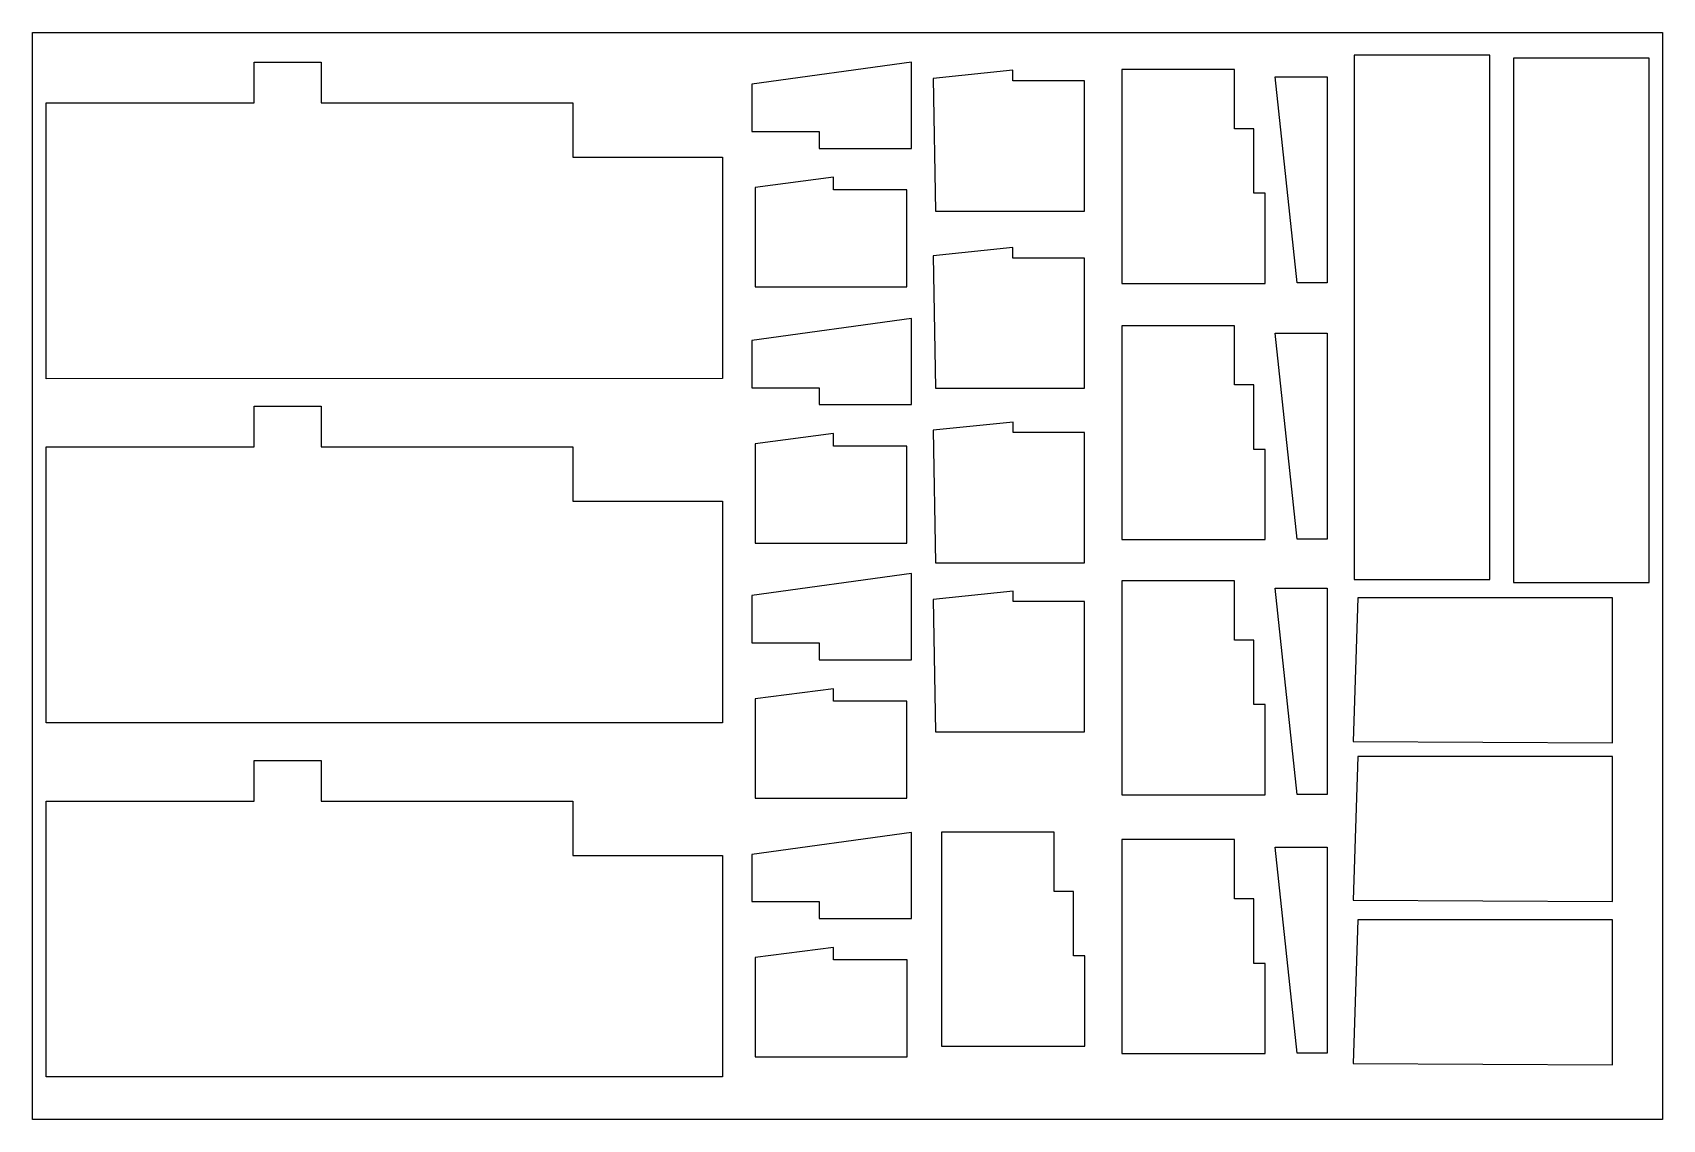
# Model space of a CAD drawing. Extents: x 0 to 600, y -2 to 398.
import ezdxf

# ---------------------------------------------------------------- set-up
doc = ezdxf.new("R2010")
doc.units = 0
doc.layers.add('Layer_1', color=7, linetype='CONTINUOUS')

msp = doc.modelspace()

# ---------------------------------------------------------------- linework, layer by layer
at = {"layer": 'Layer_1', "color": 7}
for points in [[(-0.038299, 398.36225), (599.962166, 398.36225), (599.962166, -1.638394), (-0.038299, -1.638394), (-0.038299, 398.36225)], [(486.521983, 197.107926), (536.414064, 197.107926), (536.414064, 390.042066), (486.521983, 390.042066), (486.521983, 197.107926)], [(253.888609, 352.477776), (253.892609, 270.994045), (4.961709, 270.982045), (4.961709, 372.466208), (81.484932, 372.469808), (81.484232, 387.469832), (106.225372, 387.471032), (106.225372, 372.471008), (198.887521, 372.475308), (198.887521, 352.475276), (253.888609, 352.477776)], [(323.536721, 387.486532), (264.774627, 379.392019), (264.777627, 361.982491), (289.475667, 361.987091), (289.478667, 355.760381), (323.538721, 355.760381), (323.536721, 387.486532)], [(387.196824, 332.672244), (387.195824, 380.627121), (360.878781, 380.628221), (360.878781, 384.498827), (331.525734, 381.462322), (332.384736, 332.672244), (387.196824, 332.672244)], [(449.501924, 362.988493), (442.397912, 362.988493), (442.397912, 384.802528), (400.901846, 384.803428), (400.904846, 306.048901), (453.688931, 306.048901), (453.690931, 339.220654), (449.505924, 339.219754), (449.501924, 362.988493)], [(545.144078, 195.976924), (595.036158, 195.976924), (595.036158, 388.911414), (545.144078, 388.911414), (545.144078, 195.976924)], [(476.497967, 306.207301), (465.49995, 306.207801), (457.373936, 382.089523), (476.494967, 382.090923), (476.497967, 306.207301)], [(265.940629, 304.816999), (321.848719, 304.816999), (321.845719, 340.521457), (294.748675, 340.519357), (294.748675, 345.093664), (265.937629, 341.375458), (265.940629, 304.816999)], [(387.204824, 267.435039), (387.202824, 315.389516), (360.886781, 315.390616), (360.886781, 319.261222), (331.533734, 316.224717), (332.391736, 267.435039), (387.204824, 267.435039)], [(323.543721, 293.17408), (264.782627, 285.080067), (264.784627, 267.670039), (289.483667, 267.675039), (289.485667, 261.448029), (323.546721, 261.448029), (323.543721, 293.17408)], [(449.509924, 268.676041), (442.405912, 268.676041), (442.405912, 290.490076), (400.908846, 290.491076), (400.911846, 211.736949), (453.696931, 211.736949), (453.698931, 244.908003), (449.513924, 244.907003), (449.509924, 268.676041)], [(476.505967, 211.89495), (465.50795, 211.89495), (457.381936, 287.777072), (476.502967, 287.778072), (476.505967, 211.89495)], [(253.888609, 225.855972), (253.892609, 144.371841), (4.961709, 144.359841), (4.961709, 245.844004), (81.484932, 245.848004), (81.484232, 260.848028), (106.225372, 260.849028), (106.225372, 245.849004), (198.887521, 245.853004), (198.887521, 225.852972), (253.888609, 225.855972)], [(387.212824, 203.200936), (387.210824, 251.156013), (360.894781, 251.157013), (360.894781, 255.027019), (331.541734, 251.991014), (332.399736, 203.200936), (387.212824, 203.200936)], [(265.948629, 210.504948), (321.855719, 210.504948), (321.853719, 246.209005), (294.756675, 246.207005), (294.756675, 250.781012), (265.945629, 247.063006), (265.948629, 210.504948)], [(323.551721, 199.274929), (264.790627, 191.180916), (264.792627, 173.770888), (289.491667, 173.775888), (289.493667, 167.548878), (323.553721, 167.548878), (323.551721, 199.274929)], [(387.219824, 140.973836), (387.218824, 188.928913), (360.901781, 188.929913), (360.901781, 192.800919), (331.548734, 189.763914), (332.406736, 140.973836), (387.219824, 140.973836)], [(449.516924, 174.77689), (442.413912, 174.77689), (442.412912, 196.590925), (400.916846, 196.591925), (400.919846, 117.837799), (453.704931, 117.837799), (453.705931, 151.008852), (449.521924, 151.008852), (449.516924, 174.77689)], [(476.512967, 117.995799), (465.51495, 117.996799), (457.388937, 193.877921), (476.510967, 193.879921), (476.512967, 117.995799)], [(487.897986, 190.358915), (486.100983, 137.49183), (581.610136, 136.995829), (581.610136, 190.358915), (487.897986, 190.358915)], [(265.955629, 116.605797), (321.863719, 116.605797), (321.860719, 152.309854), (294.763675, 152.307854), (294.764675, 156.881861), (265.952629, 153.163855), (265.955629, 116.605797)], [(253.888609, 95.519763), (253.892609, 14.035632), (4.961709, 14.024632), (4.961709, 115.507795), (81.484932, 115.511795), (81.484232, 130.511819), (106.225372, 130.512819), (106.225372, 115.512795), (198.887521, 115.516795), (198.887521, 95.516763), (253.888609, 95.519763)], [(487.897986, 131.886821), (486.100983, 79.019736), (581.610136, 78.523735), (581.610136, 131.886821), (487.897986, 131.886821)], [(323.559721, 104.005776), (264.797627, 95.910763), (264.800627, 78.501735), (289.498667, 78.505735), (289.501667, 72.279725), (323.561721, 72.279725), (323.559721, 104.005776)], [(383.149817, 82.272741), (376.045806, 82.272741), (376.045806, 104.086776), (334.548739, 104.087776), (334.551739, 25.33265), (387.336824, 25.33265), (387.338824, 58.504703), (383.153817, 58.503703), (383.149817, 82.272741)], [(449.524924, 79.507737), (442.420912, 79.507737), (442.420912, 101.321772), (400.924846, 101.322772), (400.926846, 22.567645), (453.711931, 22.567645), (453.713931, 55.739699), (449.528924, 55.738699), (449.524924, 79.507737)], [(476.520967, 22.726646), (465.52295, 22.726646), (457.396937, 98.608768), (476.517967, 98.609768), (476.520967, 22.726646)], [(487.897986, 71.788724), (486.100983, 18.921639), (581.610136, 18.424639), (581.610136, 71.788724), (487.897986, 71.788724)], [(265.963629, 21.335643), (321.871719, 21.335643), (321.868719, 57.040701), (294.771675, 57.038701), (294.771675, 61.612708), (265.960629, 57.894702), (265.963629, 21.335643)]]:
    msp.add_lwpolyline(points, dxfattribs=at)

doc.saveas('drawing.dxf')
